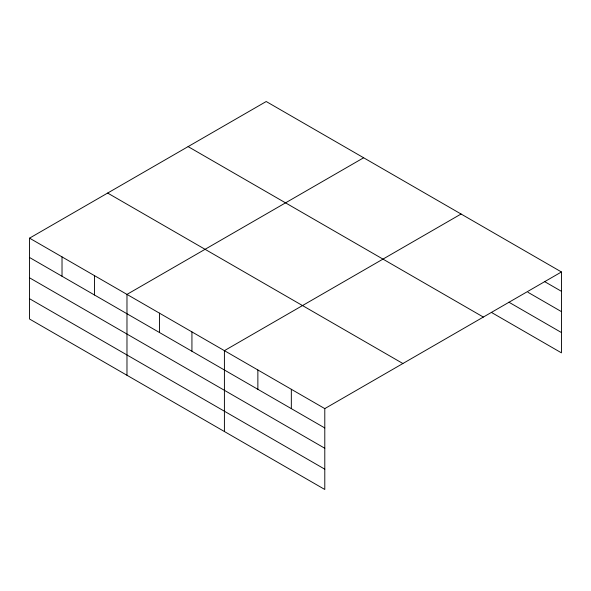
<?xml version="1.0" encoding="UTF-8"?>
<svg xmlns="http://www.w3.org/2000/svg" width="591" height="591" viewBox="0 0 591 591"><rect width="100%" height="100%" fill="white"/><g stroke="black" fill="none" stroke-linecap="round" stroke-linejoin="round"><path stroke-width="0.89" d="M324.791 448.266L324.791 408.61L29.55 238.151L29.55 319.029L324.791 489.481L324.791 448.266L29.55 277.807M491.343 312.373L561.45 352.849L561.45 271.971L266.209 101.519L29.55 238.151M363.635 157.767L126.976 294.399L126.976 375.278M461.069 214.016L224.41 350.655L224.41 431.526M324.791 408.61L561.45 271.971M544.717 281.671L561.45 291.326M527.992 292.309L561.45 311.627M508.866 302.186L561.45 332.548M188.108 146.605L483.349 317.064M107.651 193.065L402.892 363.517M29.55 257.506L324.791 427.958M29.55 298.721L324.791 469.18M291.333 389.292L291.333 408.64M257.868 369.973L257.868 389.321M191.935 331.906L191.935 351.253M159.459 313.149L159.459 332.504M94.501 275.65L94.501 295.005M62.025 256.9L62.025 276.256"/></g></svg>
